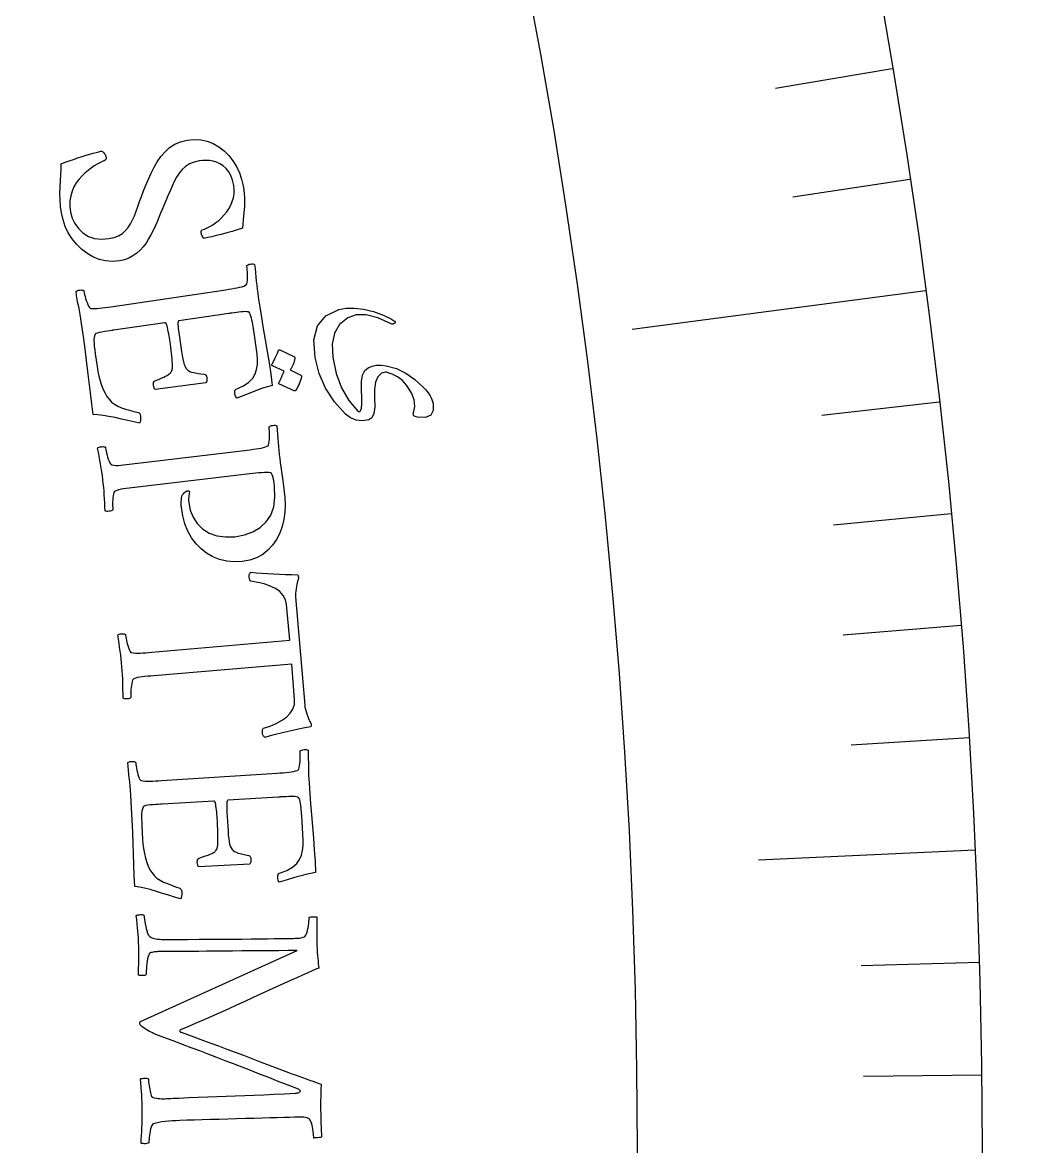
# Model space of a CAD drawing. Header units: millimetres. Extents: x -65 to 65, y -65 to 84.
# Drawn here: x 44.08 to 52.01, y 0.02 to 8.92 of the extents above; entities that cross this region are included whole.
import ezdxf

# ---------------------------------------------------------------- set-up
doc = ezdxf.new("R2010")
doc.units = ezdxf.units.MM
for name, color, linetype in [('ENGRAVE', 7, 'Continuous'), ('ENGRAVE_FINE', 8, 'Continuous'), ('TEXT', 5, 'Continuous')]:
    doc.layers.add(name, color=color, linetype=linetype)

msp = doc.modelspace()

# ---------------------------------------------------------------- linework, layer by layer
at = {"layer": 'ENGRAVE'}
for points in [[(51.2265, 6.7935), (48.9068, 6.4859)], [(51.6207, 2.3675), (49.9065, 2.2889)]]:
    msp.add_lwpolyline(points, dxfattribs=at)
for radius in [63.7, 63.7, 61.9938, 58.825, 58.825, 56.3225, 51.675, 51.675, 48.945]:
    msp.add_circle((0, 0), radius, dxfattribs=at)
at = {"layer": 'ENGRAVE_FINE'}
for points in [[(50.9631, 8.5482), (50.04, 8.3933)], [(51.1023, 7.6722), (50.1767, 7.5332)], [(51.3357, 5.9123), (50.4058, 5.8052)], [(51.4297, 5.0288), (50.4982, 4.9377)], [(51.5086, 4.1434), (50.5756, 4.0683)], [(51.5723, 3.2562), (50.6382, 3.1972)], [(51.6539, 1.4776), (50.7183, 1.4508)], [(51.6717, 0.5867), (50.7357, 0.5761)]]:
    msp.add_lwpolyline(points, dxfattribs=at)
at = {"layer": 'TEXT'}
for points in [[(45.8268, 7.6232), (45.8318, 7.5902), (45.8354, 7.5599), (45.8374, 7.5324), (45.8381, 7.5076), (45.8377, 7.484), (45.8367, 7.4601), (45.835, 7.4357), (45.8326, 7.411), (45.8299, 7.3845), (45.8271, 7.3551), (45.8242, 7.3227), (45.8212, 7.2873), (45.7806, 7.2744), (45.7392, 7.262), (45.6969, 7.2503), (45.6539, 7.2391), (45.6132, 7.2291), (45.578, 7.2206), (45.5482, 7.2137), (45.5239, 7.2083), (45.5188, 7.2077), (45.514, 7.2096), (45.5094, 7.2141), (45.5052, 7.2212), (45.5015, 7.2292), (45.4986, 7.2365), (45.4965, 7.2431), (45.4952, 7.249), (45.4946, 7.2564), (45.4951, 7.2631), (45.497, 7.2692), (45.5, 7.2746), (45.5199, 7.2812), (45.541, 7.2902), (45.5634, 7.3018), (45.5871, 7.3157), (45.6109, 7.332), (45.6339, 7.3502), (45.656, 7.3704), (45.6772, 7.3927), (45.6968, 7.4167), (45.7141, 7.4424), (45.7289, 7.4697), (45.7414, 7.4986), (45.7506, 7.5289), (45.7555, 7.5604), (45.7562, 7.5931), (45.7526, 7.6268), (45.7432, 7.6684), (45.7301, 7.7045), (45.713, 7.7351), (45.6922, 7.7602), (45.6686, 7.7805), (45.6435, 7.7969), (45.6168, 7.8093), (45.5886, 7.8176), (45.5599, 7.8227), (45.532, 7.825), (45.5049, 7.8246), (45.4785, 7.8214), (45.4384, 7.8116), (45.4028, 7.7968), (45.3717, 7.777), (45.3451, 7.7521), (45.3218, 7.7234), (45.3007, 7.692), (45.2816, 7.6579), (45.2647, 7.621), (45.2486, 7.5828), (45.2323, 7.5443), (45.2157, 7.5058), (45.1988, 7.467), (45.1866, 7.4373), (45.1737, 7.4061), (45.1602, 7.3734), (45.1462, 7.3393), (45.1312, 7.3046), (45.1149, 7.2703), (45.0975, 7.2363), (45.0789, 7.2028), (45.0586, 7.1708), (45.0361, 7.1412), (45.0113, 7.114), (44.9844, 7.0894), (44.9549, 7.0682), (44.9227, 7.0512), (44.8877, 7.0386), (44.8499, 7.0303), (44.7933, 7.0256), (44.7389, 7.0293), (44.6866, 7.0416), (44.6365, 7.0623), (44.5895, 7.0899), (44.5466, 7.1228), (44.5079, 7.1609), (44.4733, 7.2044), (44.4436, 7.2518), (44.4198, 7.3016), (44.4017, 7.3538), (44.3895, 7.4085), (44.3823, 7.4609), (44.3781, 7.513), (44.377, 7.5646), (44.379, 7.6157), (44.3822, 7.6654), (44.3847, 7.7122), (44.3865, 7.7564), (44.3876, 7.7978), (44.4185, 7.8097), (44.4505, 7.8214), (44.4837, 7.8328), (44.518, 7.8441), (44.5519, 7.8548), (44.5837, 7.8646), (44.6135, 7.8734), (44.6411, 7.8814), (44.6652, 7.8881), (44.6843, 7.8932), (44.6984, 7.8967), (44.7074, 7.8987), (44.7136, 7.894), (44.7195, 7.8888), (44.725, 7.8831), (44.7302, 7.877), (44.7348, 7.8705), (44.7384, 7.8636), (44.7412, 7.8565), (44.7429, 7.8491), (44.7433, 7.84), (44.7408, 7.8325), (44.7356, 7.8264), (44.7276, 7.8218), (44.7117, 7.8148), (44.6933, 7.8055), (44.6723, 7.7939), (44.6488, 7.7802), (44.6241, 7.764), (44.5993, 7.7454), (44.5745, 7.7242), (44.5498, 7.7006), (44.5264, 7.6745), (44.5059, 7.6459), (44.4881, 7.6146), (44.4732, 7.5809), (44.4623, 7.5443), (44.4568, 7.5047), (44.4567, 7.462), (44.4619, 7.4161), (44.4743, 7.3678), (44.4947, 7.3241), (44.5231, 7.285), (44.5595, 7.2505), (44.6025, 7.2236), (44.651, 7.2071), (44.7048, 7.2012), (44.7641, 7.2059), (44.8058, 7.2152), (44.8418, 7.2287), (44.8721, 7.2465), (44.8967, 7.2686), (44.9173, 7.2941), (44.9359, 7.3224), (44.9523, 7.3534), (44.9665, 7.3872), (44.9799, 7.4231), (44.9935, 7.4603), (45.0075, 7.4988), (45.0218, 7.5387), (45.0394, 7.5835), (45.0581, 7.6292), (45.0779, 7.6759), (45.0988, 7.7235), (45.1217, 7.7701), (45.1477, 7.8138), (45.1769, 7.8546), (45.2092, 7.8925), (45.2455, 7.9255), (45.2865, 7.9518), (45.3324, 7.9713), (45.3831, 7.984), (45.4383, 7.9898), (45.4912, 7.9874), (45.5418, 7.9768), (45.59, 7.9578), (45.6351, 7.932), (45.6762, 7.9007), (45.7133, 7.864), (45.7464, 7.8219), (45.7748, 7.7758), (45.7977, 7.7273), (45.815, 7.6765), (45.8268, 7.6232)], [(45.9469, 6.7422), (45.9588, 6.6635), (45.9719, 6.581), (45.9863, 6.4947), (46.0019, 6.4045), (46.0174, 6.313), (46.0318, 6.2224), (46.0451, 6.1327), (46.0573, 6.0441), (46.0185, 6.0329), (45.9814, 6.0211), (45.9462, 6.0087), (45.9126, 5.9957), (45.8796, 5.9825), (45.8461, 5.9695), (45.8119, 5.9567), (45.7772, 5.9442), (45.7716, 5.9501), (45.7671, 5.9581), (45.7637, 5.9682), (45.7614, 5.9804), (45.7607, 5.9933), (45.7623, 6.0031), (45.7663, 6.0098), (45.7726, 6.0135), (45.8286, 6.0408), (45.8723, 6.0701), (45.9038, 6.1016), (45.9231, 6.1352), (45.9338, 6.1709), (45.9398, 6.2088), (45.941, 6.2489), (45.9375, 6.2912), (45.9115, 6.4781), (45.9103, 6.4862), (45.9086, 6.497), (45.9063, 6.5106), (45.9035, 6.5269), (45.9002, 6.5443), (45.8967, 6.5611), (45.8927, 6.5773), (45.8885, 6.5929), (45.8839, 6.6064), (45.879, 6.6165), (45.8737, 6.6231), (45.8681, 6.6262), (45.856, 6.6275), (45.8423, 6.6279), (45.8271, 6.6273), (45.8103, 6.6258), (45.7927, 6.6238), (45.7748, 6.6215), (45.7567, 6.6191), (45.7383, 6.6165), (45.7311, 6.6155), (45.7247, 6.6146), (45.7191, 6.6138), (45.7143, 6.6131), (45.3177, 6.5557), (45.314, 6.5533), (45.3117, 6.5475), (45.3107, 6.5383), (45.311, 6.5256), (45.3121, 6.5108), (45.3137, 6.4952), (45.3156, 6.4788), (45.3179, 6.4616), (45.3337, 6.3496), (45.3391, 6.3133), (45.3444, 6.2814), (45.3496, 6.2537), (45.3547, 6.2304), (45.3603, 6.2108), (45.3669, 6.1943), (45.3744, 6.1809), (45.3829, 6.1705), (45.3928, 6.1623), (45.4044, 6.1555), (45.4178, 6.15), (45.4329, 6.1459), (45.4503, 6.1425), (45.4705, 6.1392), (45.4934, 6.136), (45.5191, 6.1328), (45.5261, 6.131), (45.5317, 6.1255), (45.5358, 6.1166), (45.5385, 6.104), (45.5395, 6.0916), (45.5388, 6.081), (45.5365, 6.0721), (45.5326, 6.065), (45.1311, 6.0115), (45.1265, 6.0165), (45.1228, 6.0238), (45.1198, 6.0334), (45.1177, 6.0454), (45.117, 6.0574), (45.1186, 6.0672), (45.1224, 6.0748), (45.1285, 6.0802), (45.156, 6.0914), (45.1793, 6.1013), (45.1984, 6.1099), (45.2135, 6.1173), (45.2254, 6.1238), (45.2351, 6.1297), (45.2427, 6.1351), (45.2482, 6.1399), (45.2524, 6.1445), (45.256, 6.1496), (45.2593, 6.155), (45.262, 6.1607), (45.2651, 6.1685), (45.2669, 6.1798), (45.2676, 6.1946), (45.2671, 6.2128), (45.2658, 6.2332), (45.2642, 6.2546), (45.262, 6.2769), (45.2595, 6.3001), (45.2568, 6.3234), (45.2539, 6.3459), (45.2511, 6.3678), (45.2482, 6.389), (45.246, 6.4037), (45.2436, 6.4194), (45.2409, 6.436), (45.2379, 6.4535), (45.2347, 6.4709), (45.2314, 6.487), (45.2281, 6.5018), (45.2246, 6.5154), (45.2208, 6.5266), (45.2166, 6.5344), (45.2118, 6.5387), (45.2066, 6.5396), (44.8013, 6.481), (44.7989, 6.4806), (44.7959, 6.4802), (44.7923, 6.4797), (44.7883, 6.4791), (44.7719, 6.4767), (44.7534, 6.4738), (44.7328, 6.4705), (44.71, 6.4667), (44.6887, 6.4626), (44.6728, 6.4583), (44.6622, 6.4538), (44.6569, 6.4491), (44.6517, 6.4366), (44.6481, 6.4232), (44.6462, 6.4088), (44.646, 6.3934), (44.6471, 6.3753), (44.6493, 6.3527), (44.6525, 6.3258), (44.6567, 6.2945), (44.6709, 6.1928), (44.6771, 6.1551), (44.6851, 6.118), (44.695, 6.0815), (44.7067, 6.0454), (44.7198, 6.0116), (44.7341, 5.9818), (44.7495, 5.956), (44.766, 5.9342), (44.7861, 5.9129), (44.8092, 5.8947), (44.8354, 5.8796), (44.8647, 5.8677), (44.8961, 5.8575), (44.9286, 5.8478), (44.9624, 5.8385), (44.9973, 5.8296), (45.0035, 5.8268), (45.0084, 5.821), (45.012, 5.8124), (45.0143, 5.8007), (45.0158, 5.7826), (45.0153, 5.7676), (45.0126, 5.7556), (45.008, 5.7467), (44.9616, 5.7566), (44.9138, 5.7671), (44.8645, 5.7779), (44.8138, 5.7893), (44.7644, 5.7995), (44.7188, 5.807), (44.6773, 5.8119), (44.6397, 5.814), (44.6287, 5.8994), (44.6182, 5.9845), (44.6082, 6.0694), (44.5985, 6.1541), (44.5883, 6.2413), (44.5767, 6.3339), (44.5635, 6.4317), (44.5488, 6.5348), (44.5433, 6.5706), (44.5377, 6.6043), (44.5319, 6.6361), (44.526, 6.666), (44.5201, 6.6952), (44.5146, 6.725), (44.5094, 6.7553), (44.5045, 6.7863), (44.5091, 6.7908), (44.5155, 6.7943), (44.5237, 6.7969), (44.5338, 6.7985), (44.544, 6.7992), (44.5526, 6.7989), (44.5598, 6.7977), (44.5654, 6.7956), (44.5668, 6.7878), (44.569, 6.7774), (44.572, 6.7643), (44.5759, 6.7486), (44.5804, 6.7318), (44.5856, 6.7155), (44.5914, 6.6998), (44.5978, 6.6845), (44.6043, 6.6713), (44.6106, 6.6618), (44.6167, 6.656), (44.6224, 6.6539), (44.637, 6.6521), (44.6533, 6.6516), (44.6715, 6.6523), (44.6913, 6.6542), (44.7125, 6.6569), (44.7345, 6.6598), (44.7572, 6.663), (44.7808, 6.6664), (45.6889, 6.8016), (45.7125, 6.8052), (45.7354, 6.8088), (45.7576, 6.8125), (45.7791, 6.8162), (45.7991, 6.8202), (45.817, 6.825), (45.8327, 6.8303), (45.8462, 6.8364), (45.8518, 6.8403), (45.8561, 6.8478), (45.8591, 6.859), (45.8606, 6.8738), (45.8612, 6.8905), (45.8614, 6.9077), (45.861, 6.9252), (45.8602, 6.943), (45.8591, 6.9596), (45.8581, 6.9734), (45.8571, 6.9843), (45.856, 6.9924), (45.8608, 6.9962), (45.8672, 6.9995), (45.8754, 7.0024), (45.8853, 7.0048), (45.8954, 7.0063), (45.904, 7.0063), (45.9112, 7.0047), (45.917, 7.0017), (45.9209, 6.9683), (45.9246, 6.9351), (45.9281, 6.9022), (45.9314, 6.8696), (45.9347, 6.8372), (45.9384, 6.8052), (45.9425, 6.7735), (45.9469, 6.7422)], [(47.1762, 5.8271), (47.1861, 5.8764), (47.1801, 5.9293), (47.1583, 5.9857), (47.1206, 6.0456), (47.0872, 6.0824), (47.0492, 6.1117), (47.0065, 6.1334), (46.9593, 6.1477), (46.9502, 6.1485), (46.9409, 6.1475), (46.9314, 6.1446), (46.9219, 6.1398), (46.8938, 6.1127), (46.8753, 6.071), (46.8665, 6.0147), (46.8672, 5.9438), (46.8686, 5.8739), (46.8614, 5.8222), (46.8459, 5.7885), (46.822, 5.7731), (46.769, 5.7652), (46.7204, 5.7697), (46.6761, 5.7867), (46.6362, 5.8162), (46.5487, 5.9143), (46.4796, 6.0216), (46.4287, 6.1381), (46.396, 6.2641), (46.3868, 6.4052), (46.4147, 6.5157), (46.4801, 6.5957), (46.5832, 6.6453), (46.6421, 6.6557), (46.7076, 6.6564), (46.7797, 6.6472), (46.8584, 6.6283), (46.8805, 6.6209), (46.902, 6.6131), (46.9228, 6.605), (46.9429, 6.5965), (46.9624, 6.5875), (46.9814, 6.578), (47, 6.5679), (47.018, 6.5573), (47.0257, 6.5513), (47.0293, 6.5455), (47.0288, 6.5398), (47.0242, 6.5344), (47.018, 6.5308), (47.0115, 6.5293), (47.0048, 6.5297), (46.9978, 6.5322), (46.8931, 6.5786), (46.8013, 6.6017), (46.7224, 6.6018), (46.6563, 6.579), (46.5907, 6.5266), (46.5488, 6.4573), (46.5307, 6.3713), (46.5362, 6.2683), (46.564, 6.1392), (46.6064, 6.0252), (46.6634, 5.926), (46.7351, 5.8417), (46.7409, 5.8369), (46.7463, 5.8354), (46.7512, 5.8374), (46.7557, 5.8428), (46.7627, 5.8635), (46.7665, 5.8983), (46.7669, 5.9472), (46.7641, 6.0102), (46.7637, 6.0747), (46.7721, 6.125), (46.7894, 6.1613), (46.8155, 6.1835), (46.8479, 6.1964), (46.8828, 6.2034), (46.9201, 6.2045), (46.9599, 6.1996), (47.0398, 6.177), (47.1153, 6.141), (47.1864, 6.0915), (47.253, 6.0284), (47.269, 6.0114), (47.2832, 5.9947), (47.2954, 5.9783), (47.3058, 5.9622), (47.3143, 5.9465), (47.3211, 5.9314), (47.3262, 5.9167), (47.3295, 5.9026), (47.3313, 5.8461), (47.3112, 5.8088), (47.2693, 5.7909), (47.2056, 5.7922), (47.188, 5.7969), (47.1772, 5.8043), (47.1732, 5.8143), (47.1762, 5.8271)], [(46.2843, 6.125), (46.2864, 6.1234), (46.2878, 6.121), (46.2886, 6.1179), (46.2887, 6.1139), (46.2852, 6.0991), (46.2811, 6.0846), (46.2764, 6.0706), (46.2711, 6.0569), (46.2651, 6.0435), (46.2583, 6.0302), (46.2507, 6.0172), (46.2424, 6.0043), (46.2397, 6.0017), (46.2366, 6.0003), (46.2332, 6.0001), (46.2295, 6.0012), (46.1099, 6.0554), (46.1082, 6.0571), (46.1078, 6.0598), (46.1088, 6.0637), (46.1111, 6.0686), (46.1134, 6.0721), (46.1164, 6.0777), (46.1202, 6.0853), (46.1247, 6.0951), (46.13, 6.1071), (46.1362, 6.1214), (46.1433, 6.1379), (46.1513, 6.1568), (46.0582, 6.1996), (46.0552, 6.2017), (46.0541, 6.2049), (46.055, 6.209), (46.0577, 6.214), (46.0601, 6.2185), (46.0636, 6.2254), (46.0682, 6.2348), (46.074, 6.2468), (46.0809, 6.2614), (46.0889, 6.279), (46.098, 6.2994), (46.1081, 6.3227), (46.11, 6.3252), (46.112, 6.3265), (46.1142, 6.3265), (46.1166, 6.3253), (46.2323, 6.2697), (46.2344, 6.2681), (46.2358, 6.2658), (46.2366, 6.2626), (46.2368, 6.2586), (46.2345, 6.2461), (46.2315, 6.2338), (46.2277, 6.2219), (46.2233, 6.2102), (46.2184, 6.1987), (46.2129, 6.1876), (46.2069, 6.1768), (46.2003, 6.1663)], [(45.8204, 4.6514), (45.7574, 4.6488), (45.6976, 4.6541), (45.641, 4.6672), (45.5876, 4.6881), (45.5382, 4.7161), (45.4937, 4.7505), (45.454, 4.7914), (45.4191, 4.8387), (45.3896, 4.8917), (45.3664, 4.9496), (45.3493, 5.0124), (45.3384, 5.0802), (45.3376, 5.0897), (45.3372, 5.1007), (45.3372, 5.1131), (45.3376, 5.1269), (45.3385, 5.1407), (45.3401, 5.1533), (45.3424, 5.1646), (45.3455, 5.1745), (45.3478, 5.1775), (45.351, 5.1818), (45.355, 5.1873), (45.3599, 5.194), (45.3657, 5.2005), (45.3727, 5.2054), (45.3808, 5.2089), (45.3901, 5.2108), (45.3957, 5.2107), (45.3997, 5.2091), (45.4018, 5.2059), (45.4023, 5.201), (45.401, 5.1918), (45.3997, 5.1824), (45.3982, 5.1726), (45.3967, 5.1625), (45.3955, 5.1521), (45.395, 5.1412), (45.3952, 5.1298), (45.3962, 5.1179), (45.4086, 5.0562), (45.4311, 5.0009), (45.4638, 4.952), (45.5067, 4.9094), (45.5587, 4.8759), (45.6186, 4.8544), (45.6865, 4.8448), (45.7624, 4.8473), (45.8378, 4.8609), (45.904, 4.8848), (45.9611, 4.919), (46.009, 4.9636), (46.0457, 5.0185), (46.069, 5.0836), (46.0789, 5.1588), (46.0754, 5.2442), (46.074, 5.2556), (46.072, 5.2696), (46.0694, 5.2861), (46.0662, 5.3054), (46.0621, 5.3236), (46.0569, 5.3374), (46.0506, 5.3466), (46.0431, 5.3513), (46.0311, 5.3539), (46.0158, 5.3552), (45.9972, 5.3551), (45.9753, 5.3536), (45.9516, 5.3513), (45.9279, 5.3489), (45.904, 5.3463), (45.88, 5.3436), (44.9703, 5.2377), (44.9467, 5.2348), (44.9239, 5.232), (44.9019, 5.2291), (44.8808, 5.2261), (44.8611, 5.2228), (44.8434, 5.2188), (44.8277, 5.214), (44.8141, 5.2085), (44.8092, 5.2041), (44.805, 5.1964), (44.8014, 5.1855), (44.7984, 5.1715), (44.7962, 5.1556), (44.7947, 5.1394), (44.7938, 5.1229), (44.7938, 5.106), (44.7941, 5.0903), (44.7945, 5.0773), (44.7951, 5.0668), (44.7958, 5.059), (44.7909, 5.0555), (44.7843, 5.0525), (44.776, 5.05), (44.766, 5.048), (44.7559, 5.0469), (44.7473, 5.0472), (44.7401, 5.0489), (44.7345, 5.0521), (44.733, 5.0845), (44.7314, 5.1162), (44.7297, 5.1473), (44.7279, 5.1776), (44.7259, 5.2078), (44.7234, 5.2383), (44.7203, 5.2692), (44.7169, 5.3004), (44.713, 5.3308), (44.7088, 5.3613), (44.7041, 5.3918), (44.6989, 5.4224), (44.6934, 5.4533), (44.6877, 5.4845), (44.6818, 5.5161), (44.6757, 5.5482), (44.6804, 5.5525), (44.687, 5.5559), (44.6953, 5.5582), (44.7054, 5.5595), (44.7156, 5.5599), (44.7242, 5.5594), (44.7313, 5.558), (44.7369, 5.5558), (44.7381, 5.548), (44.74, 5.5377), (44.7426, 5.5249), (44.7459, 5.5095), (44.75, 5.4931), (44.7546, 5.4771), (44.7599, 5.4613), (44.7659, 5.446), (44.7721, 5.4326), (44.7781, 5.423), (44.784, 5.417), (44.7897, 5.4147), (44.8042, 5.4125), (44.8205, 5.4116), (44.8387, 5.4118), (44.8586, 5.4131), (44.8798, 5.4152), (44.9019, 5.4175), (44.9247, 5.4201), (44.9483, 5.4228), (45.8598, 5.5328), (45.8835, 5.5357), (45.9065, 5.5387), (45.9288, 5.5418), (45.9504, 5.5449), (45.9705, 5.5484), (45.9885, 5.5526), (46.0044, 5.5575), (46.018, 5.5632), (46.0238, 5.567), (46.0283, 5.5744), (46.0315, 5.5854), (46.0335, 5.6002), (46.0346, 5.6169), (46.0352, 5.6338), (46.0354, 5.6509), (46.0351, 5.6683), (46.0346, 5.6844), (46.034, 5.6979), (46.0333, 5.7086), (46.0325, 5.7167), (46.0373, 5.7203), (46.0438, 5.7234), (46.0521, 5.7261), (46.0621, 5.7283), (46.0722, 5.7295), (46.0808, 5.7292), (46.088, 5.7274), (46.0937, 5.7243), (46.0966, 5.6908), (46.0994, 5.6578), (46.1019, 5.6251), (46.1042, 5.5929), (46.1066, 5.561), (46.1094, 5.5292), (46.1126, 5.4976), (46.1161, 5.4663), (46.1201, 5.4333), (46.1246, 5.399), (46.1294, 5.3635), (46.1346, 5.3268), (46.14, 5.2882), (46.1455, 5.2468), (46.1509, 5.2028), (46.1562, 5.156), (46.1598, 5.0982), (46.1576, 5.041), (46.1496, 4.9845), (46.1357, 4.9286), (46.1161, 4.8753), (46.0909, 4.8262), (46.0601, 4.7814), (46.0237, 4.7408), (45.9816, 4.7064), (45.9336, 4.6801), (45.8799, 4.6618), (45.8204, 4.6514)], [(46.3146, 3.5141), (46.3164, 3.4997), (46.3197, 3.4834), (46.3245, 3.4653), (46.3308, 3.4453), (46.3377, 3.4258), (46.344, 3.409), (46.3498, 3.3951), (46.3552, 3.3839), (46.3597, 3.3759), (46.3629, 3.3692), (46.365, 3.3638), (46.3658, 3.3598), (46.3658, 3.3563), (46.3652, 3.3524), (46.3642, 3.3482), (46.3625, 3.3438), (46.314, 3.3344), (46.2662, 3.3247), (46.2194, 3.3146), (46.1733, 3.3042), (46.1282, 3.2935), (46.0839, 3.2824), (46.0404, 3.271), (45.9978, 3.2592), (45.9953, 3.2617), (45.9924, 3.265), (45.9892, 3.2691), (45.9857, 3.274), (45.9825, 3.2797), (45.9804, 3.286), (45.9794, 3.2929), (45.9794, 3.3004), (45.9793, 3.3116), (45.9807, 3.3207), (45.9836, 3.3276), (45.9881, 3.3324), (46.0408, 3.3493), (46.0886, 3.3695), (46.1315, 3.393), (46.1694, 3.4198), (46.2, 3.4499), (46.2209, 3.4833), (46.2322, 3.5199), (46.2338, 3.5598), (46.2116, 3.8375), (45.119, 3.7468), (45.0953, 3.7447), (45.0724, 3.7426), (45.0503, 3.7404), (45.0291, 3.7382), (45.0093, 3.7355), (44.9915, 3.7321), (44.9757, 3.7278), (44.9619, 3.7227), (44.9569, 3.7185), (44.9524, 3.711), (44.9484, 3.7002), (44.945, 3.6863), (44.9423, 3.6705), (44.9402, 3.6543), (44.9388, 3.6379), (44.9382, 3.621), (44.938, 3.6053), (44.938, 3.5923), (44.9382, 3.5818), (44.9386, 3.574), (44.9337, 3.5706), (44.927, 3.5678), (44.9186, 3.5656), (44.9085, 3.5639), (44.8984, 3.5632), (44.8898, 3.5638), (44.8827, 3.5657), (44.8772, 3.5691), (44.8767, 3.6015), (44.8762, 3.6333), (44.8755, 3.6643), (44.8748, 3.6947), (44.8737, 3.7249), (44.8722, 3.7555), (44.8702, 3.7865), (44.8678, 3.8178), (44.8649, 3.8484), (44.8617, 3.8792), (44.8579, 3.9102), (44.8538, 3.9415), (44.8493, 3.973), (44.8446, 4.0047), (44.8397, 4.0367), (44.8346, 4.069), (44.8395, 4.0732), (44.8461, 4.0763), (44.8545, 4.0784), (44.8646, 4.0794), (44.8749, 4.0794), (44.8835, 4.0786), (44.8906, 4.077), (44.896, 4.0746), (44.8969, 4.0667), (44.8985, 4.0561), (44.9008, 4.0429), (44.9036, 4.027), (44.9072, 4.01), (44.9113, 3.9934), (44.9161, 3.9773), (44.9216, 3.9617), (44.9273, 3.9481), (44.933, 3.9383), (44.9387, 3.9321), (44.9443, 3.9297), (44.9588, 3.927), (44.9751, 3.9255), (44.9932, 3.9251), (45.0131, 3.9258), (45.0344, 3.9272), (45.0565, 3.9288), (45.0794, 3.9306), (45.1032, 3.9326), (46.1954, 4.0278), (46.17, 4.3098), (46.1616, 4.3487), (46.1443, 4.3829), (46.118, 4.4123), (46.0827, 4.4368), (46.0408, 4.457), (45.9946, 4.4733), (45.944, 4.4858), (45.8891, 4.4945), (45.8839, 4.4985), (45.8798, 4.5048), (45.8769, 4.5135), (45.8751, 4.5245), (45.8738, 4.5319), (45.8737, 4.5387), (45.8748, 4.5449), (45.877, 4.5505), (45.8796, 4.5555), (45.8821, 4.5597), (45.8844, 4.5633), (45.8865, 4.5661), (45.9305, 4.5617), (45.9752, 4.558), (46.0207, 4.5549), (46.067, 4.5525), (46.1141, 4.5505), (46.162, 4.5489), (46.2106, 4.5476), (46.2601, 4.5466), (46.2624, 4.5409), (46.2637, 4.5346), (46.2642, 4.5275), (46.2638, 4.5199), (46.2628, 4.5123), (46.2616, 4.5055), (46.2602, 4.4996), (46.2585, 4.4944), (46.2552, 4.4829), (46.2519, 4.4692), (46.2486, 4.4534), (46.2454, 4.4355), (46.2428, 4.4172), (46.2413, 4.4003), (46.2409, 4.3848), (46.2416, 4.3707)], [(46.3485, 2.896), (46.3539, 2.8166), (46.3601, 2.7333), (46.3672, 2.6461), (46.3752, 2.555), (46.3831, 2.4624), (46.3899, 2.3709), (46.3957, 2.2805), (46.4004, 2.1912), (46.3609, 2.1832), (46.323, 2.1746), (46.2868, 2.1651), (46.2523, 2.155), (46.2183, 2.1445), (46.1838, 2.1344), (46.1487, 2.1245), (46.1131, 2.1149), (46.1079, 2.1212), (46.1041, 2.1296), (46.1016, 2.14), (46.1003, 2.1524), (46.1007, 2.1652), (46.1031, 2.1749), (46.1076, 2.1812), (46.1142, 2.1844), (46.1723, 2.2069), (46.2183, 2.2325), (46.2523, 2.2612), (46.2743, 2.2931), (46.288, 2.3278), (46.2971, 2.3651), (46.3017, 2.4049), (46.3016, 2.4474), (46.2913, 2.6358), (46.2908, 2.644), (46.2899, 2.6549), (46.2888, 2.6686), (46.2874, 2.6851), (46.2856, 2.7027), (46.2834, 2.7198), (46.2809, 2.7362), (46.2779, 2.7521), (46.2745, 2.7659), (46.2704, 2.7764), (46.2657, 2.7834), (46.2604, 2.787), (46.2484, 2.7893), (46.2348, 2.7908), (46.2196, 2.7915), (46.2028, 2.7914), (46.185, 2.7908), (46.167, 2.7901), (46.1487, 2.7892), (46.1302, 2.7882), (46.1229, 2.7877), (46.1165, 2.7873), (46.1108, 2.787), (46.106, 2.7867), (45.7061, 2.7625), (45.7022, 2.7605), (45.6993, 2.7549), (45.6975, 2.7458), (45.6968, 2.7331), (45.6967, 2.7182), (45.697, 2.7025), (45.6975, 2.686), (45.6984, 2.6687), (45.7048, 2.5558), (45.7072, 2.5192), (45.7097, 2.4869), (45.7126, 2.459), (45.7158, 2.4353), (45.7198, 2.4153), (45.725, 2.3983), (45.7313, 2.3843), (45.7389, 2.3732), (45.7481, 2.3642), (45.7591, 2.3565), (45.772, 2.3499), (45.7867, 2.3445), (45.8038, 2.3397), (45.8236, 2.3347), (45.8462, 2.3296), (45.8715, 2.3244), (45.8784, 2.3219), (45.8835, 2.3161), (45.8869, 2.3068), (45.8885, 2.294), (45.8884, 2.2816), (45.8869, 2.2711), (45.8838, 2.2624), (45.8793, 2.2557), (45.4747, 2.2358), (45.4706, 2.2411), (45.4675, 2.2487), (45.4654, 2.2585), (45.4642, 2.2706), (45.4646, 2.2826), (45.467, 2.2923), (45.4714, 2.2995), (45.4779, 2.3044), (45.5062, 2.3133), (45.5303, 2.3212), (45.5501, 2.3282), (45.5657, 2.3343), (45.5781, 2.3398), (45.5883, 2.3449), (45.5963, 2.3496), (45.6022, 2.3539), (45.6067, 2.3582), (45.6108, 2.363), (45.6144, 2.3681), (45.6177, 2.3736), (45.6213, 2.3811), (45.6241, 2.3922), (45.6261, 2.4068), (45.6271, 2.425), (45.6275, 2.4455), (45.6276, 2.4669), (45.6273, 2.4893), (45.6268, 2.5126), (45.6259, 2.5361), (45.625, 2.5588), (45.624, 2.5809), (45.6228, 2.6022), (45.6219, 2.6171), (45.6208, 2.6329), (45.6195, 2.6496), (45.618, 2.6674), (45.6163, 2.6849), (45.6143, 2.7013), (45.6122, 2.7163), (45.6099, 2.7301), (45.607, 2.7416), (45.6034, 2.7497), (45.5991, 2.7544), (45.594, 2.7558), (45.1852, 2.731), (45.1827, 2.7309), (45.1797, 2.7307), (45.1762, 2.7305), (45.172, 2.7303), (45.1556, 2.7292), (45.1369, 2.7279), (45.116, 2.7262), (45.093, 2.7244), (45.0715, 2.7221), (45.0553, 2.7191), (45.0443, 2.7155), (45.0386, 2.7112), (45.0324, 2.6993), (45.0277, 2.6862), (45.0246, 2.672), (45.0231, 2.6567), (45.0228, 2.6385), (45.0231, 2.6159), (45.024, 2.5888), (45.0256, 2.5572), (45.0313, 2.4547), (45.0343, 2.4167), (45.0392, 2.379), (45.046, 2.3418), (45.0546, 2.3049), (45.065, 2.2701), (45.0767, 2.2392), (45.0899, 2.2122), (45.1045, 2.1891), (45.1228, 2.1662), (45.1443, 2.1461), (45.1692, 2.1289), (45.1973, 2.1146), (45.2277, 2.1019), (45.2594, 2.0895), (45.2922, 2.0774), (45.3263, 2.0656), (45.3322, 2.0623), (45.3367, 2.0562), (45.3395, 2.0472), (45.3409, 2.0354), (45.3409, 2.0173), (45.3391, 2.0023), (45.3355, 1.9906), (45.33, 1.9821), (45.2847, 1.9959), (45.2379, 2.0102), (45.1897, 2.0252), (45.1401, 2.0407), (45.0917, 2.055), (45.0469, 2.0663), (45.0059, 2.0746), (44.9686, 2.0799), (44.9648, 2.1658), (44.9615, 2.2515), (44.9585, 2.3369), (44.9559, 2.4221), (44.953, 2.5099), (44.9491, 2.6031), (44.9441, 2.7017), (44.938, 2.8057), (44.9355, 2.8418), (44.9327, 2.8759), (44.9296, 2.9081), (44.9262, 2.9383), (44.9228, 2.9679), (44.9198, 2.998), (44.9171, 3.0287), (44.9148, 3.06), (44.9197, 3.0641), (44.9264, 3.0671), (44.9349, 3.069), (44.945, 3.0697), (44.9552, 3.0695), (44.9638, 3.0685), (44.9709, 3.0668), (44.9763, 3.0642), (44.977, 3.0563), (44.9784, 3.0457), (44.9803, 3.0324), (44.9828, 3.0165), (44.986, 2.9994), (44.9898, 2.9827), (44.9942, 2.9665), (44.9993, 2.9508), (45.0048, 2.9371), (45.0102, 2.9271), (45.0157, 2.9208), (45.0213, 2.9183), (45.0357, 2.9153), (45.0519, 2.9134), (45.0701, 2.9126), (45.09, 2.9128), (45.1113, 2.9137), (45.1335, 2.9148), (45.1564, 2.9161), (45.1802, 2.9176), (46.0963, 2.9767), (46.1202, 2.9783), (46.1433, 2.98), (46.1657, 2.9818), (46.1874, 2.9837), (46.2078, 2.9861), (46.226, 2.9893), (46.242, 2.9934), (46.256, 2.9983), (46.262, 3.0017), (46.2669, 3.0088), (46.2707, 3.0197), (46.2735, 3.0343), (46.2755, 3.051), (46.2771, 3.0681), (46.2782, 3.0855), (46.2789, 3.1034), (46.2792, 3.12), (46.2793, 3.1338), (46.2792, 3.1448), (46.2788, 3.1529), (46.2838, 3.1563), (46.2905, 3.1591), (46.2989, 3.1613), (46.309, 3.1629), (46.3192, 3.1635), (46.3278, 3.1627), (46.3348, 3.1606), (46.3403, 3.1571), (46.3414, 3.1235), (46.3424, 3.0901), (46.3431, 3.0571), (46.3437, 3.0243), (46.3443, 2.9917), (46.3454, 2.9595), (46.3468, 2.9276), (46.3485, 2.896)], [(46.411, 1.6105), (46.4121, 1.5832), (46.4136, 1.5576), (46.4155, 1.5338), (46.4176, 1.5116), (46.4199, 1.4907), (46.422, 1.4707), (46.4239, 1.4514), (46.4256, 1.433), (46.4021, 1.4241), (46.3729, 1.412), (46.3379, 1.3968), (46.2973, 1.3786), (46.2519, 1.3579), (46.2025, 1.3354), (46.1492, 1.3112), (46.0919, 1.2853), (46.0317, 1.258), (45.9698, 1.2298), (45.9061, 1.2006), (45.8406, 1.1705), (45.7742, 1.14), (45.708, 1.11), (45.6419, 1.0803), (45.5759, 1.051), (45.5111, 1.0225), (45.4486, 0.9952), (45.3884, 0.9691), (45.3305, 0.9443), (45.3286, 0.9428), (45.3273, 0.9409), (45.3265, 0.9384), (45.3263, 0.9354), (45.3269, 0.9324), (45.3286, 0.9299), (45.3314, 0.9281), (45.3353, 0.9268), (45.4153, 0.8973), (45.4914, 0.8693), (45.5634, 0.8428), (45.6313, 0.8178), (45.6973, 0.7934), (45.7632, 0.7689), (45.8291, 0.7441), (45.895, 0.7191), (45.9626, 0.6933), (46.0337, 0.6663), (46.1082, 0.638), (46.1861, 0.6084), (46.2121, 0.5985), (46.2392, 0.5883), (46.2675, 0.5779), (46.2968, 0.5672), (46.3256, 0.5567), (46.3526, 0.5471), (46.3776, 0.5383), (46.4007, 0.5302), (46.42, 0.5236), (46.4338, 0.5188), (46.4421, 0.5159), (46.4449, 0.515), (46.4425, 0.4645), (46.4409, 0.4187), (46.44, 0.3778), (46.4399, 0.3416), (46.4402, 0.3115), (46.4408, 0.2795), (46.4417, 0.2457), (46.4429, 0.21), (46.4441, 0.1755), (46.4453, 0.145), (46.4465, 0.1187), (46.4476, 0.0964), (46.4439, 0.0952), (46.4372, 0.0941), (46.4274, 0.093), (46.4146, 0.0918), (46.4021, 0.0908), (46.3932, 0.0901), (46.3878, 0.0896), (46.386, 0.0895), (46.3857, 0.0986), (46.3849, 0.11), (46.3835, 0.1238), (46.3815, 0.1401), (46.379, 0.1573), (46.3759, 0.174), (46.3722, 0.1904), (46.368, 0.2063), (46.3634, 0.2205), (46.3585, 0.2315), (46.3534, 0.2395), (46.348, 0.2444), (46.3398, 0.2474), (46.3304, 0.2499), (46.3199, 0.2518), (46.3083, 0.2532), (46.2965, 0.2541), (46.2852, 0.2547), (46.2745, 0.2551), (46.2643, 0.2552), (46.2332, 0.2539), (46.195, 0.2525), (46.1496, 0.2512), (46.097, 0.2498), (46.0392, 0.2483), (45.9779, 0.2466), (45.9131, 0.2448), (45.845, 0.2428), (45.7753, 0.2408), (45.706, 0.2388), (45.6371, 0.2368), (45.5687, 0.2348), (45.5024, 0.2328), (45.4399, 0.2311), (45.3813, 0.2295), (45.3265, 0.228), (45.2961, 0.2266), (45.2666, 0.225), (45.2378, 0.2231), (45.2099, 0.2209), (45.1835, 0.2179), (45.1593, 0.2135), (45.1373, 0.2078), (45.1175, 0.2007), (45.1103, 0.1958), (45.1041, 0.1876), (45.0988, 0.1761), (45.0946, 0.1613), (45.091, 0.1448), (45.0881, 0.1282), (45.0856, 0.1115), (45.0837, 0.0946), (45.0823, 0.0793), (45.0813, 0.067), (45.0807, 0.058), (45.0805, 0.052), (45.0725, 0.0483), (45.0637, 0.0457), (45.0543, 0.0444), (45.0442, 0.0443), (45.0348, 0.045), (45.0274, 0.0457), (45.0221, 0.0466), (45.0189, 0.0476), (45.021, 0.079), (45.0229, 0.11), (45.0247, 0.1407), (45.0263, 0.1709), (45.0276, 0.2015), (45.0285, 0.2333), (45.0289, 0.2664), (45.0289, 0.3007), (45.0284, 0.3366), (45.0276, 0.37), (45.0263, 0.4009), (45.0246, 0.4294), (45.0226, 0.4579), (45.0204, 0.4888), (45.018, 0.5222), (45.0154, 0.558), (45.0187, 0.5592), (45.0242, 0.5603), (45.0319, 0.5615), (45.0418, 0.5627), (45.0522, 0.5634), (45.0616, 0.563), (45.0699, 0.5614), (45.0771, 0.5588), (45.0774, 0.5513), (45.0781, 0.5419), (45.0793, 0.5306), (45.0809, 0.5173), (45.0828, 0.5032), (45.085, 0.489), (45.0875, 0.4748), (45.0903, 0.4606), (45.0933, 0.4474), (45.0963, 0.4361), (45.0995, 0.4267), (45.1028, 0.4192), (45.1077, 0.4142), (45.1156, 0.4101), (45.1265, 0.4067), (45.1404, 0.4043), (45.1553, 0.4025), (45.169, 0.4012), (45.1817, 0.4005), (45.1933, 0.4004), (45.2063, 0.4006), (45.221, 0.4012), (45.2376, 0.402), (45.256, 0.4031), (45.2743, 0.4042), (45.2909, 0.4051), (45.3057, 0.4056), (45.3187, 0.4059), (45.3961, 0.4088), (45.4719, 0.4116), (45.5463, 0.4145), (45.6191, 0.4174), (45.6916, 0.4203), (45.7649, 0.4232), (45.8391, 0.4261), (45.914, 0.429), (45.9909, 0.4321), (46.0706, 0.4355), (46.1532, 0.4392), (46.2387, 0.4432), (46.2427, 0.4436), (46.248, 0.4444), (46.2547, 0.4459), (46.2628, 0.448), (46.2705, 0.4507), (46.276, 0.4542), (46.2792, 0.4586), (46.2803, 0.4638), (46.2793, 0.4662), (46.2764, 0.4688), (46.2715, 0.4717), (46.2648, 0.4749), (46.1834, 0.507), (46.105, 0.5378), (46.0297, 0.5672), (45.9573, 0.5953), (45.8871, 0.6226), (45.8182, 0.6493), (45.7504, 0.6756), (45.6839, 0.7014), (45.6177, 0.727), (45.551, 0.7526), (45.4837, 0.7783), (45.4158, 0.804), (45.3463, 0.8302), (45.2741, 0.8572), (45.1994, 0.885), (45.1219, 0.9137), (45.1164, 0.9164), (45.1086, 0.9205), (45.0986, 0.9259), (45.0863, 0.9326), (45.0731, 0.9401), (45.0604, 0.9476), (45.0481, 0.9554), (45.0361, 0.9632), (45.0257, 0.971), (45.0179, 0.9784), (45.0127, 0.9854), (45.0102, 0.9921), (45.0094, 0.9947), (45.0095, 0.9981), (45.0103, 1.0024), (45.012, 1.0074), (45.013, 1.0086), (45.0136, 1.0097), (45.014, 1.0108), (45.0141, 1.0119), (46.2537, 1.5736), (46.1827, 1.5724), (46.1105, 1.5715), (46.0373, 1.5708), (45.963, 1.5704), (45.8887, 1.57), (45.8154, 1.5695), (45.7433, 1.5689), (45.6723, 1.5682), (45.6035, 1.5675), (45.5382, 1.5669), (45.4763, 1.5664), (45.4179, 1.5661), (45.364, 1.5658), (45.3155, 1.5656), (45.2725, 1.5654), (45.2351, 1.5653), (45.2043, 1.5652), (45.1814, 1.565), (45.1663, 1.5649), (45.1591, 1.5648), (45.1512, 1.5644), (45.1429, 1.5637), (45.1342, 1.5627), (45.1251, 1.5615), (45.1161, 1.5599), (45.1079, 1.5581), (45.1003, 1.5561), (45.0934, 1.5538), (45.0863, 1.5483), (45.0802, 1.5388), (45.075, 1.5255), (45.0707, 1.5082), (45.0673, 1.4889), (45.0646, 1.4695), (45.0625, 1.4499), (45.0611, 1.4303), (45.0603, 1.4125), (45.0597, 1.3985), (45.0594, 1.3884), (45.0593, 1.3821), (45.0541, 1.3783), (45.0469, 1.3757), (45.0377, 1.3745), (45.0265, 1.3746), (45.0156, 1.3753), (45.0072, 1.3762), (45.0013, 1.3771), (44.9978, 1.3781), (44.999, 1.4087), (45.0001, 1.4371), (45.0011, 1.4633), (45.002, 1.4873), (45.0027, 1.5118), (45.0028, 1.5392), (45.0023, 1.5696), (45.0014, 1.603), (44.9999, 1.6386), (44.9981, 1.6711), (44.9959, 1.7007), (44.9935, 1.7272), (44.9907, 1.7537), (44.9877, 1.7832), (44.9844, 1.8157), (44.9808, 1.8511), (44.9841, 1.8524), (44.9895, 1.8537), (44.9972, 1.8551), (45.007, 1.8566), (45.0175, 1.8576), (45.0268, 1.8574), (45.0352, 1.8561), (45.0424, 1.8537), (45.043, 1.8456), (45.0443, 1.8343), (45.0463, 1.82), (45.0489, 1.8026), (45.0521, 1.7836), (45.0559, 1.7648), (45.0602, 1.7462), (45.065, 1.7277), (45.0704, 1.7111), (45.0761, 1.6981), (45.0822, 1.6886), (45.0888, 1.6827), (45.1002, 1.6762), (45.1121, 1.671), (45.1243, 1.6672), (45.1368, 1.6648), (45.1502, 1.6632), (45.1647, 1.662), (45.1805, 1.6611), (45.1976, 1.6604), (45.2935, 1.6607), (45.3876, 1.6611), (45.4797, 1.6615), (45.5698, 1.662), (45.6568, 1.6625), (45.7391, 1.6631), (45.817, 1.6639), (45.8903, 1.6647), (45.958, 1.6656), (46.0191, 1.6663), (46.0736, 1.667), (46.1215, 1.6675), (46.1615, 1.668), (46.1922, 1.6684), (46.2138, 1.6688), (46.2261, 1.6691), (46.238, 1.6696), (46.2497, 1.6702), (46.2611, 1.671), (46.2722, 1.6719), (46.2829, 1.6732), (46.2931, 1.6751), (46.3026, 1.6778), (46.3116, 1.6812), (46.3178, 1.6854), (46.3235, 1.6931), (46.3287, 1.7043), (46.3333, 1.719), (46.3374, 1.7356), (46.3409, 1.7525), (46.3438, 1.7696), (46.3462, 1.787), (46.3479, 1.8031), (46.3491, 1.8166), (46.3497, 1.8274), (46.3498, 1.8355), (46.3516, 1.8365), (46.3571, 1.8375), (46.3664, 1.8382), (46.3794, 1.8389), (46.3925, 1.8393), (46.4022, 1.8392), (46.4085, 1.8388), (46.4114, 1.8379), (46.4112, 1.8133), (46.411, 1.7912), (46.4106, 1.7716), (46.4102, 1.7545), (46.4097, 1.7388), (46.4094, 1.723), (46.4093, 1.7072), (46.4092, 1.6915), (46.4094, 1.6746), (46.4097, 1.6554), (46.4102, 1.6341), (46.411, 1.6105)]]:
    msp.add_lwpolyline(points, close=True, dxfattribs=at)

doc.saveas('drawing.dxf')
